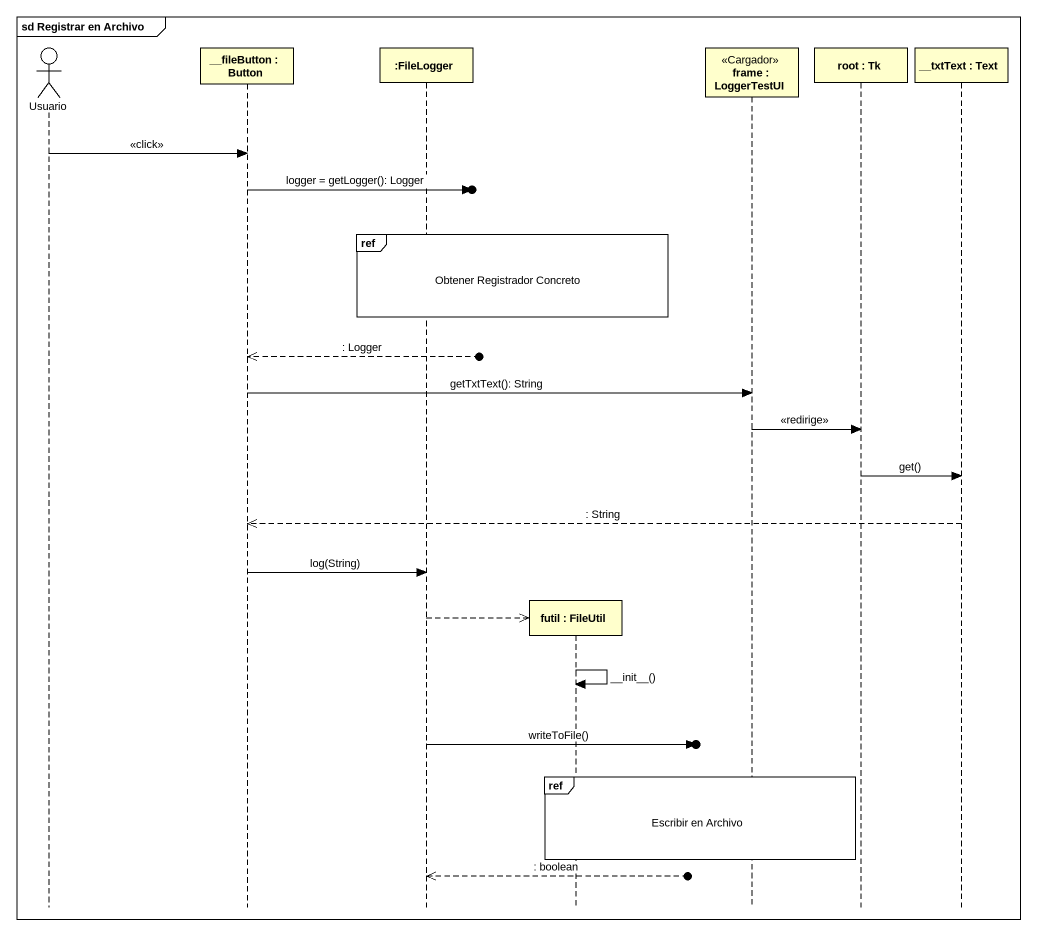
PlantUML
@startuml
mainframe sd Registrar en Archivo
hide footbox
actor Usuario
participant "__fileButton : Button" as fileButton
participant ":FileLogger" as FileLogger
participant "futil : FileUtil" as futil
participant "frame : LoggerTestUI" as frame_ <<Cargador>>
participant "root : Tk" as root
participant "__txtText : Text" as txtText

Usuario -> fileButton : <<click>>
fileButton ->o] : logger = getLogger(): Logger
ref over FileLogger, futil : Obtener Registrador Concreto
fileButton <<--o] : : Logger
fileButton -> frame_ : getTxtText(): String
frame_ -> root : <<redirige>>
root -> txtText : get()
txtText -->> fileButton : : String
fileButton -> FileLogger : log(String)
FileLogger -->> futil **
futil -> futil : ~__init~__()
FileLogger ->o] : writeToFile()
ref over futil, frame_ : Escribir en Archivo
FileLogger <<--o] : : boolean
@enduml
